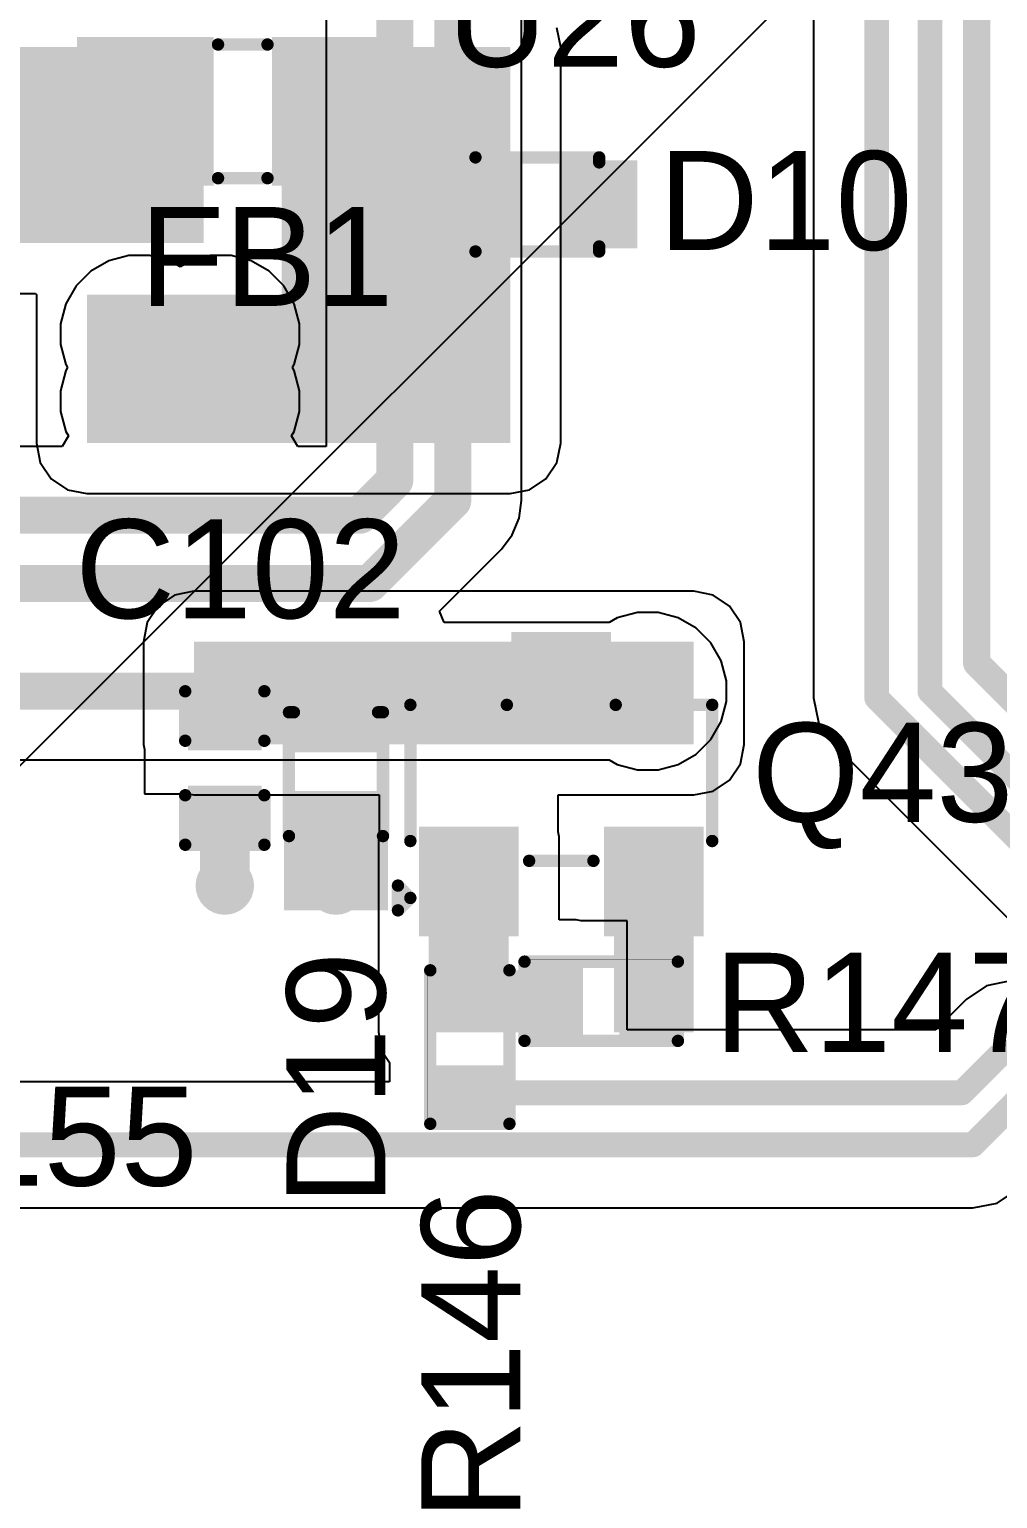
# Model space of a CAD drawing. Header units: millimetres. Extents: x 0 to 214, y 0 to 214.
# Drawn here: x 3.268 to 3.659, y 3.085 to 3.678 of the extents above; entities that cross this region are included whole.
import ezdxf

# ---------------------------------------------------------------- set-up
doc = ezdxf.new("R2010")
doc.units = ezdxf.units.MM
doc.header["$MEASUREMENT"] = 0
for name, color, linetype in [('BottomLayer', 5, 'Continuous'), ('BottomSolder', 6, 'Continuous'), ('TopLayer', 1, 'Continuous'), ('TopOverlay', 2, 'Continuous'), ('TopPaste', 8, 'Continuous'), ('TopSolder', 216, 'Continuous'), ('ViaHoleLayer', 16, 'Continuous')]:
    doc.layers.add(name, color=color, linetype=linetype)
doc.styles.add('Arial', font='', dxfattribs={"height": 0.2})
doc.styles.get('Arial').set_extended_font_data('Arial')

# ---------------------------------------------------------------- blocks, each defined once
blk = doc.blocks.new('I___0805_52')
at = {"layer": 'TopLayer'}
for points in [[(-0.06299, 0.02598), (-0.01575, 0.02598), (-0.01575, -0.02598), (-0.06299, -0.02598)], [(0.01575, 0.02598), (0.06299, 0.02598), (0.06299, -0.02598), (0.01575, -0.02598)]]:
    blk.add_hatch(color=1, dxfattribs=at).paths.add_polyline_path(points)
at = {"layer": 'TopPaste'}
for points in [[(-0.06299, 0.02598), (-0.01575, 0.02598), (-0.01575, -0.02598), (-0.06299, -0.02598)], [(0.01575, 0.02598), (0.06299, 0.02598), (0.06299, -0.02598), (0.01575, -0.02598)]]:
    blk.add_hatch(color=8, dxfattribs=at).paths.add_polyline_path(points)
at = {"layer": 'TopSolder'}
for points in [[(-0.06699, 0.02998), (-0.01175, 0.02998), (-0.01175, -0.02998), (-0.06699, -0.02998)], [(0.01175, 0.02998), (0.06699, 0.02998), (0.06699, -0.02998), (0.01175, -0.02998)]]:
    blk.add_hatch(color=216, dxfattribs=at).paths.add_polyline_path(points)
at = {"layer": 'TopOverlay', "const_width": 0.005}
for points in [[(-0.01, 0.027), (0.01, 0.027)], [(-0.01, -0.027), (0.01, -0.027)]]:
    blk.add_lwpolyline(points, dxfattribs=at)
at = {"layer": 'TopOverlay', "const_width": 0.0025}
for points in [[(-0.01125, 0.027, 1), (-0.00875, 0.027, 1)], [(0.00875, 0.027, 1), (0.01125, 0.027, 1)], [(-0.01125, -0.027, 1), (-0.00875, -0.027, 1)], [(0.00875, -0.027, 1), (0.01125, -0.027, 1)]]:
    blk.add_lwpolyline(points, format="xyb", close=True, dxfattribs=at)
blk = doc.blocks.new('SOD_523_59')
at = {"layer": 'TopLayer'}
for points in [[(-0.03543, 0.01378), (-0.01181, 0.01378), (-0.01181, -0.01378), (-0.03543, -0.01378)], [(0.01181, 0.01378), (0.03543, 0.01378), (0.03543, -0.01378), (0.01181, -0.01378)]]:
    blk.add_hatch(color=1, dxfattribs=at).paths.add_polyline_path(points)
at = {"layer": 'TopOverlay'}
for points in [[(0.0262, 0.014), (0.0562, 0.014), (0.0562, 0.021), (0.0262, 0.021)], [(0.0372, -0.015), (0.0562, -0.015), (0.0562, 0.015), (0.0372, 0.015)], [(0.0262, -0.021), (0.0562, -0.021), (0.0562, -0.014), (0.0262, -0.014)]]:
    blk.add_hatch(color=2, dxfattribs=at).paths.add_polyline_path(points)
at = {"layer": 'TopPaste'}
for points in [[(-0.03543, 0.01378), (-0.01181, 0.01378), (-0.01181, -0.01378), (-0.03543, -0.01378)], [(0.01181, 0.01378), (0.03543, 0.01378), (0.03543, -0.01378), (0.01181, -0.01378)]]:
    blk.add_hatch(color=8, dxfattribs=at).paths.add_polyline_path(points)
at = {"layer": 'TopSolder'}
for points in [[(-0.03943, 0.01778), (-0.00781, 0.01778), (-0.00781, -0.01778), (-0.03943, -0.01778)], [(0.00781, 0.01778), (0.03943, 0.01778), (0.03943, -0.01778), (0.00781, -0.01778)]]:
    blk.add_hatch(color=216, dxfattribs=at).paths.add_polyline_path(points)
at = {"layer": 'TopOverlay', "const_width": 0.005}
for points in [[(0.026, 0.019), (-0.024, 0.019)], [(-0.024, 0.01897), (-0.024, 0.017)], [(-0.024, -0.017), (-0.024, -0.01897)], [(0.026, -0.019), (-0.024, -0.019)]]:
    blk.add_lwpolyline(points, dxfattribs=at)
at = {"layer": 'TopOverlay', "const_width": 0.0025}
for points in [[(-0.02525, 0.019, 1), (-0.02275, 0.019, 1)], [(-0.02525, 0.01897, 1), (-0.02275, 0.01897, 1)], [(-0.02525, 0.017, 1), (-0.02275, 0.017, 1)], [(0.02475, 0.019, 1), (0.02725, 0.019, 1)], [(-0.02525, -0.017, 1), (-0.02275, -0.017, 1)], [(-0.02525, -0.01897, 1), (-0.02275, -0.01897, 1)], [(-0.02525, -0.019, 1), (-0.02275, -0.019, 1)], [(0.02475, -0.019, 1), (0.02725, -0.019, 1)]]:
    blk.add_lwpolyline(points, format="xyb", close=True, dxfattribs=at)
blk = doc.blocks.new('R___0402_129')
at = {"layer": 'TopLayer'}
for points in [[(-0.0275, -0.0125), (-0.0275, 0.0125), (-0.0095, 0.0125), (-0.0095, -0.0125)], [(0.0095, -0.0125), (0.0095, 0.0125), (0.0275, 0.0125), (0.0275, -0.0125)]]:
    blk.add_hatch(color=1, dxfattribs=at).paths.add_polyline_path(points)
at = {"layer": 'TopPaste'}
for points in [[(-0.0275, -0.0125), (-0.0275, 0.0125), (-0.0095, 0.0125), (-0.0095, -0.0125)], [(0.0095, -0.0125), (0.0095, 0.0125), (0.0275, 0.0125), (0.0275, -0.0125)]]:
    blk.add_hatch(color=8, dxfattribs=at).paths.add_polyline_path(points)
at = {"layer": 'TopSolder'}
for points in [[(-0.02967, -0.01467), (-0.02967, 0.01467), (-0.00733, 0.01467), (-0.00733, -0.01467)], [(0.00733, -0.01467), (0.00733, 0.01467), (0.02967, 0.01467), (0.02967, -0.01467)]]:
    blk.add_hatch(color=216, dxfattribs=at).paths.add_polyline_path(points)
at = {"layer": 'TopOverlay'}
for points, const_width in [([(-0.031, 0.016), (-0.031, -0.016)], 0.005), ([(0.031, 0.016), (-0.031, 0.016)], 0.005), ([(0.031, 0.016), (0.031, -0.016)], 0.005), ([(0.031, -0.016), (-0.031, -0.016)], 0.005), ([(0.032, -0.017), (-0.032, -0.017)], 0.000127)]:
    blk.add_lwpolyline(points, dxfattribs=dict(at, const_width=const_width))
for points, const_width in [([(-0.03225, 0.016, 1), (-0.02975, 0.016, 1)], 0.0025), ([(-0.03225, 0.016, 1), (-0.02975, 0.016, 1)], 0.0025), ([(0.02975, 0.016, 1), (0.03225, 0.016, 1)], 0.0025), ([(0.02975, 0.016, 1), (0.03225, 0.016, 1)], 0.0025), ([(-0.03225, -0.016, 1), (-0.02975, -0.016, 1)], 0.0025), ([(-0.03225, -0.016, 1), (-0.02975, -0.016, 1)], 0.0025), ([(-0.03203, -0.017, 1), (-0.03197, -0.017, 1)], 0.0000635), ([(0.02975, -0.016, 1), (0.03225, -0.016, 1)], 0.0025), ([(0.02975, -0.016, 1), (0.03225, -0.016, 1)], 0.0025), ([(0.03197, -0.017, 1), (0.03203, -0.017, 1)], 0.0000635)]:
    blk.add_lwpolyline(points, format="xyb", close=True, dxfattribs=dict(at, const_width=const_width))
blk = doc.blocks.new('R___0402_130')
at = {"layer": 'TopLayer'}
for points in [[(-0.0275, -0.0125), (-0.0275, 0.0125), (-0.0095, 0.0125), (-0.0095, -0.0125)], [(0.0095, -0.0125), (0.0095, 0.0125), (0.0275, 0.0125), (0.0275, -0.0125)]]:
    blk.add_hatch(color=1, dxfattribs=at).paths.add_polyline_path(points)
at = {"layer": 'TopPaste'}
for points in [[(-0.0275, -0.0125), (-0.0275, 0.0125), (-0.0095, 0.0125), (-0.0095, -0.0125)], [(0.0095, -0.0125), (0.0095, 0.0125), (0.0275, 0.0125), (0.0275, -0.0125)]]:
    blk.add_hatch(color=8, dxfattribs=at).paths.add_polyline_path(points)
at = {"layer": 'TopSolder'}
for points in [[(-0.02967, -0.01467), (-0.02967, 0.01467), (-0.00733, 0.01467), (-0.00733, -0.01467)], [(0.00733, -0.01467), (0.00733, 0.01467), (0.02967, 0.01467), (0.02967, -0.01467)]]:
    blk.add_hatch(color=216, dxfattribs=at).paths.add_polyline_path(points)
at = {"layer": 'TopOverlay'}
for points, const_width in [([(0.031, 0.016), (-0.031, 0.016)], 0.005), ([(-0.031, -0.016), (-0.031, 0.016)], 0.005), ([(0.031, -0.016), (0.031, 0.016)], 0.005), ([(0.031, -0.016), (-0.031, -0.016)], 0.005), ([(0.032, -0.017), (-0.032, -0.017)], 0.000127)]:
    blk.add_lwpolyline(points, dxfattribs=dict(at, const_width=const_width))
for points, const_width in [([(-0.03225, 0.016, 1), (-0.02975, 0.016, 1)], 0.0025), ([(-0.03225, 0.016, 1), (-0.02975, 0.016, 1)], 0.0025), ([(0.02975, 0.016, 1), (0.03225, 0.016, 1)], 0.0025), ([(0.02975, 0.016, 1), (0.03225, 0.016, 1)], 0.0025), ([(-0.03225, -0.016, 1), (-0.02975, -0.016, 1)], 0.0025), ([(-0.03225, -0.016, 1), (-0.02975, -0.016, 1)], 0.0025), ([(-0.03203, -0.017, 1), (-0.03197, -0.017, 1)], 0.0000635), ([(0.02975, -0.016, 1), (0.03225, -0.016, 1)], 0.0025), ([(0.02975, -0.016, 1), (0.03225, -0.016, 1)], 0.0025), ([(0.03197, -0.017, 1), (0.03203, -0.017, 1)], 0.0000635)]:
    blk.add_lwpolyline(points, format="xyb", close=True, dxfattribs=dict(at, const_width=const_width))
blk = doc.blocks.new('SOT_23_153')
at = {"layer": 'TopLayer'}
for points in [[(-0.01614, 0.05748), (0.01614, 0.05748), (0.01614, 0.02126), (-0.01614, 0.02126)], [(-0.05354, -0.02126), (-0.02126, -0.02126), (-0.02126, -0.05748), (-0.05354, -0.05748)], [(0.02126, -0.02126), (0.05354, -0.02126), (0.05354, -0.05748), (0.02126, -0.05748)]]:
    blk.add_hatch(color=1, dxfattribs=at).paths.add_polyline_path(points)
at = {"layer": 'TopPaste'}
for points in [[(-0.01614, 0.05748), (0.01614, 0.05748), (0.01614, 0.02126), (-0.01614, 0.02126)], [(-0.05354, -0.02126), (-0.02126, -0.02126), (-0.02126, -0.05748), (-0.05354, -0.05748)], [(0.02126, -0.02126), (0.05354, -0.02126), (0.05354, -0.05748), (0.02126, -0.05748)]]:
    blk.add_hatch(color=8, dxfattribs=at).paths.add_polyline_path(points)
at = {"layer": 'TopSolder'}
for points in [[(-0.02014, 0.06148), (0.02014, 0.06148), (0.02014, 0.01726), (-0.02014, 0.01726)], [(-0.05754, -0.01726), (-0.01726, -0.01726), (-0.01726, -0.06148), (-0.05754, -0.06148)], [(0.01726, -0.01726), (0.05754, -0.01726), (0.05754, -0.06148), (0.01726, -0.06148)]]:
    blk.add_hatch(color=216, dxfattribs=at).paths.add_polyline_path(points)
at = {"layer": 'TopOverlay', "const_width": 0.005}
for points in [[(-0.061, 0.032), (-0.022, 0.032)], [(-0.061, -0.023), (-0.061, 0.032)], [(0.022, 0.032), (0.061, 0.032)], [(0.061, -0.023), (0.061, 0.032)], [(-0.013, -0.031), (0.013, -0.031)], [(-0.066, -0.051), (-0.066, -0.041)], [(-0.066, -0.041), (-0.061, -0.046)], [(-0.066, -0.051), (-0.061, -0.046)]]:
    blk.add_lwpolyline(points, dxfattribs=at)
at = {"layer": 'TopOverlay', "const_width": 0.0025}
for points in [[(-0.06225, 0.032, 1), (-0.05975, 0.032, 1)], [(-0.06225, 0.032, 1), (-0.05975, 0.032, 1)], [(-0.02325, 0.032, 1), (-0.02075, 0.032, 1)], [(0.02075, 0.032, 1), (0.02325, 0.032, 1)], [(0.05975, 0.032, 1), (0.06225, 0.032, 1)], [(0.05975, 0.032, 1), (0.06225, 0.032, 1)], [(-0.06225, -0.023, 1), (-0.05975, -0.023, 1)], [(0.05975, -0.023, 1), (0.06225, -0.023, 1)], [(-0.01425, -0.031, 1), (-0.01175, -0.031, 1)], [(0.01175, -0.031, 1), (0.01425, -0.031, 1)], [(-0.06725, -0.041, 1), (-0.06475, -0.041, 1)], [(-0.06725, -0.041, 1), (-0.06475, -0.041, 1)], [(-0.06225, -0.046, 1), (-0.05975, -0.046, 1)], [(-0.06225, -0.046, 1), (-0.05975, -0.046, 1)], [(-0.06725, -0.051, 1), (-0.06475, -0.051, 1)], [(-0.06725, -0.051, 1), (-0.06475, -0.051, 1)]]:
    blk.add_lwpolyline(points, format="xyb", close=True, dxfattribs=at)
blk = doc.blocks.new('SOD_523_166')
at = {"layer": 'TopLayer'}
for points in [[(-0.03543, 0.01378), (-0.01181, 0.01378), (-0.01181, -0.01378), (-0.03543, -0.01378)], [(0.01181, 0.01378), (0.03543, 0.01378), (0.03543, -0.01378), (0.01181, -0.01378)]]:
    blk.add_hatch(color=1, dxfattribs=at).paths.add_polyline_path(points)
at = {"layer": 'TopOverlay'}
for points in [[(0.026, 0.014), (0.056, 0.014), (0.056, 0.021), (0.026, 0.021)], [(0.037, -0.015), (0.056, -0.015), (0.056, 0.015), (0.037, 0.015)], [(0.026, -0.021), (0.056, -0.021), (0.056, -0.014), (0.026, -0.014)]]:
    blk.add_hatch(color=2, dxfattribs=at).paths.add_polyline_path(points)
at = {"layer": 'TopPaste'}
for points in [[(-0.03543, 0.01378), (-0.01181, 0.01378), (-0.01181, -0.01378), (-0.03543, -0.01378)], [(0.01181, 0.01378), (0.03543, 0.01378), (0.03543, -0.01378), (0.01181, -0.01378)]]:
    blk.add_hatch(color=8, dxfattribs=at).paths.add_polyline_path(points)
at = {"layer": 'TopSolder'}
for points in [[(-0.03943, 0.01778), (-0.00781, 0.01778), (-0.00781, -0.01778), (-0.03943, -0.01778)], [(0.00781, 0.01778), (0.03943, 0.01778), (0.03943, -0.01778), (0.00781, -0.01778)]]:
    blk.add_hatch(color=216, dxfattribs=at).paths.add_polyline_path(points)
at = {"layer": 'TopOverlay', "const_width": 0.005}
for points in [[(0.026, 0.019), (-0.024, 0.019)], [(-0.024, 0.017), (-0.024, 0.01897)], [(-0.024, -0.01897), (-0.024, -0.017)], [(0.026, -0.019), (-0.024, -0.019)]]:
    blk.add_lwpolyline(points, dxfattribs=at)
at = {"layer": 'TopOverlay', "const_width": 0.0025}
for points in [[(-0.02525, 0.019, 1), (-0.02275, 0.019, 1)], [(-0.02525, 0.01897, 1), (-0.02275, 0.01897, 1)], [(-0.02525, 0.017, 1), (-0.02275, 0.017, 1)], [(0.02475, 0.019, 1), (0.02725, 0.019, 1)], [(-0.02525, -0.017, 1), (-0.02275, -0.017, 1)], [(-0.02525, -0.01897, 1), (-0.02275, -0.01897, 1)], [(-0.02525, -0.019, 1), (-0.02275, -0.019, 1)], [(0.02475, -0.019, 1), (0.02725, -0.019, 1)]]:
    blk.add_lwpolyline(points, format="xyb", close=True, dxfattribs=at)
blk = doc.blocks.new('C___0402_173')
at = {"layer": 'TopLayer'}
for points in [[(-0.0275, -0.0125), (-0.0275, 0.0125), (-0.0095, 0.0125), (-0.0095, -0.0125)], [(0.0095, -0.0125), (0.0095, 0.0125), (0.0275, 0.0125), (0.0275, -0.0125)]]:
    blk.add_hatch(color=1, dxfattribs=at).paths.add_polyline_path(points)
at = {"layer": 'TopPaste'}
for points in [[(-0.0275, -0.0125), (-0.0275, 0.0125), (-0.0095, 0.0125), (-0.0095, -0.0125)], [(0.0095, -0.0125), (0.0095, 0.0125), (0.0275, 0.0125), (0.0275, -0.0125)]]:
    blk.add_hatch(color=8, dxfattribs=at).paths.add_polyline_path(points)
at = {"layer": 'TopSolder'}
for points in [[(-0.02986, -0.01486), (-0.02986, 0.01486), (-0.00714, 0.01486), (-0.00714, -0.01486)], [(0.00714, -0.01486), (0.00714, 0.01486), (0.02986, 0.01486), (0.02986, -0.01486)]]:
    blk.add_hatch(color=216, dxfattribs=at).paths.add_polyline_path(points)
at = {"layer": 'TopOverlay', "const_width": 0.005}
for points in [[(-0.031, 0.016), (-0.031, -0.016)], [(-0.031, 0.016), (-0.011, 0.016)], [(0.011, 0.016), (0.031, 0.016)], [(0.031, 0.016), (0.031, -0.016)], [(-0.031, -0.016), (-0.011, -0.016)], [(0.011, -0.016), (0.031, -0.016)]]:
    blk.add_lwpolyline(points, dxfattribs=at)
at = {"layer": 'TopOverlay', "const_width": 0.0025}
for points in [[(-0.03225, 0.016, 1), (-0.02975, 0.016, 1)], [(-0.03225, 0.016, 1), (-0.02975, 0.016, 1)], [(-0.01225, 0.016, 1), (-0.00975, 0.016, 1)], [(0.00975, 0.016, 1), (0.01225, 0.016, 1)], [(0.02975, 0.016, 1), (0.03225, 0.016, 1)], [(0.02975, 0.016, 1), (0.03225, 0.016, 1)], [(-0.03225, -0.016, 1), (-0.02975, -0.016, 1)], [(-0.03225, -0.016, 1), (-0.02975, -0.016, 1)], [(-0.01225, -0.016, 1), (-0.00975, -0.016, 1)], [(0.00975, -0.016, 1), (0.01225, -0.016, 1)], [(0.02975, -0.016, 1), (0.03225, -0.016, 1)], [(0.02975, -0.016, 1), (0.03225, -0.016, 1)]]:
    blk.add_lwpolyline(points, format="xyb", close=True, dxfattribs=at)

msp = doc.modelspace()

# ---------------------------------------------------------------- hatches: boundary and pattern name
at = {"layer": 'BottomLayer'}
h = msp.add_hatch(color=5, dxfattribs=at)
edge = h.paths.add_edge_path()
edge.add_arc((3.312, 3.555), 0.01181, 0, 360)
h = msp.add_hatch(color=5, dxfattribs=at)
edge = h.paths.add_edge_path()
edge.add_arc((3.345, 3.555), 0.01181, 0, 360)
h = msp.add_hatch(color=5, dxfattribs=at)
edge = h.paths.add_edge_path()
edge.add_arc((3.312, 3.528), 0.01181, 0, 360)
h = msp.add_hatch(color=5, dxfattribs=at)
edge = h.paths.add_edge_path()
edge.add_arc((3.345, 3.528), 0.01181, 0, 360)
h = msp.add_hatch(color=5, dxfattribs=at)
edge = h.paths.add_edge_path()
edge.add_arc((3.51753, 3.41078), 0.01181, 0, 360)
h = msp.add_hatch(color=5, dxfattribs=at)
edge = h.paths.add_edge_path()
edge.add_arc((3.3466, 3.33227), 0.01181, 0, 360)
h = msp.add_hatch(color=5, dxfattribs=at)
edge = h.paths.add_edge_path()
edge.add_arc((3.39154, 3.33227), 0.01181, 0, 360)
at = {"layer": 'TopLayer'}
for points in [[(2.84933, 3.63937), (3.30557, 3.63937), (3.30557, 3.67103), (2.84933, 3.67103)], [(3.09932, 3.59185), (3.33812, 3.59185), (3.33812, 3.67102), (3.09932, 3.67102)], [(3.36962, 3.51103), (3.462, 3.51103), (3.462, 3.67102), (3.36962, 3.67102)], [(3.29088, 3.51103), (3.45865, 3.51103), (3.45865, 3.57103), (3.29088, 3.57103)], [(3.3341, 3.38926), (3.53614, 3.38926), (3.53614, 3.43074), (3.3341, 3.43074)], [(3.42905, 3.27653), (3.46134, 3.27653), (3.46134, 3.352), (3.42905, 3.352)], [(3.50386, 3.27303), (3.53614, 3.27303), (3.53614, 3.352), (3.50386, 3.352)], [(3.42905, 3.27303), (3.48865, 3.27303), (3.48865, 3.29803), (3.42905, 3.29803)]]:
    msp.add_hatch(color=1, dxfattribs=at).paths.add_polyline_path(points)
h = msp.add_hatch(color=1, dxfattribs=at)
edge = h.paths.add_edge_path()
edge.add_arc((3.312, 3.555), 0.01181, 0, 360)
h = msp.add_hatch(color=1, dxfattribs=at)
edge = h.paths.add_edge_path()
edge.add_arc((3.345, 3.555), 0.01181, 0, 360)
h = msp.add_hatch(color=1, dxfattribs=at)
edge = h.paths.add_edge_path()
edge.add_arc((3.312, 3.528), 0.01181, 0, 360)
h = msp.add_hatch(color=1, dxfattribs=at)
edge = h.paths.add_edge_path()
edge.add_arc((3.345, 3.528), 0.01181, 0, 360)
h = msp.add_hatch(color=1, dxfattribs=at)
edge = h.paths.add_edge_path()
edge.add_arc((3.51753, 3.41078), 0.01181, 0, 360)
h = msp.add_hatch(color=1, dxfattribs=at)
edge = h.paths.add_edge_path()
edge.add_arc((3.3466, 3.33227), 0.01181, 0, 360)
h = msp.add_hatch(color=1, dxfattribs=at)
edge = h.paths.add_edge_path()
edge.add_arc((3.39154, 3.33227), 0.01181, 0, 360)
at = {"layer": 'ViaHoleLayer'}
h = msp.add_hatch(color=16, dxfattribs=at)
edge = h.paths.add_edge_path()
edge.add_arc((3.312, 3.555), 0.00591, 0, 360)
h = msp.add_hatch(color=16, dxfattribs=at)
edge = h.paths.add_edge_path()
edge.add_arc((3.345, 3.555), 0.00591, 0, 360)
h = msp.add_hatch(color=16, dxfattribs=at)
edge = h.paths.add_edge_path()
edge.add_arc((3.312, 3.528), 0.00591, 0, 360)
h = msp.add_hatch(color=16, dxfattribs=at)
edge = h.paths.add_edge_path()
edge.add_arc((3.345, 3.528), 0.00591, 0, 360)
h = msp.add_hatch(color=16, dxfattribs=at)
edge = h.paths.add_edge_path()
edge.add_arc((3.51753, 3.41078), 0.00591, 0, 360)
h = msp.add_hatch(color=16, dxfattribs=at)
edge = h.paths.add_edge_path()
edge.add_arc((3.3466, 3.33227), 0.00591, 0, 360)
h = msp.add_hatch(color=16, dxfattribs=at)
edge = h.paths.add_edge_path()
edge.add_arc((3.39154, 3.33227), 0.00591, 0, 360)

# ---------------------------------------------------------------- linework, layer by layer
at = {"layer": 'BottomLayer'}
for p, q in [((3.38755, 3.6938), (3.38755, 3.50963)), ((3.4665, 3.4878), (3.4665, 3.69647)), ((3.30781, 3.58681), (3.29972, 3.58464)), ((3.31619, 3.58681), (3.30781, 3.58681)), ((3.32428, 3.58464), (3.31619, 3.58681)), ((3.34081, 3.58681), (3.33272, 3.58464)), ((3.34919, 3.58681), (3.34081, 3.58681)), ((3.35728, 3.58464), (3.34919, 3.58681)), ((3.29247, 3.58046), (3.28655, 3.57453)), ((3.29972, 3.58464), (3.29247, 3.58046)), ((3.3285, 3.58221), (3.32428, 3.58464)), ((3.33272, 3.58464), (3.3285, 3.58221)), ((3.36453, 3.58046), (3.35728, 3.58464)), ((3.37046, 3.57453), (3.36453, 3.58046)), ((3.28655, 3.57453), (3.28236, 3.56728)), ((3.37464, 3.56728), (3.37046, 3.57453)), ((3.28236, 3.56728), (3.28019, 3.55919)), ((3.37681, 3.55919), (3.37464, 3.56728)), ((3.28019, 3.55919), (3.28019, 3.55081)), ((3.37681, 3.55081), (3.37681, 3.55919)), ((3.28019, 3.55081), (3.28236, 3.54272)), ((3.37464, 3.54272), (3.37681, 3.55081)), ((3.28236, 3.54028), (3.28019, 3.53219)), ((3.28236, 3.54272), (3.28306, 3.5415)), ((3.28306, 3.5415), (3.28236, 3.54028)), ((3.37394, 3.5415), (3.37464, 3.54272)), ((3.37464, 3.54028), (3.37394, 3.5415)), ((3.37681, 3.53219), (3.37464, 3.54028)), ((3.28019, 3.53219), (3.28019, 3.52381)), ((3.37681, 3.52381), (3.37681, 3.53219)), ((3.28019, 3.52381), (3.28236, 3.51572)), ((3.37464, 3.51572), (3.37681, 3.52381)), ((3.28337, 3.51396), (3.28087, 3.50963)), ((3.28236, 3.51572), (3.28337, 3.51396)), ((3.37363, 3.51396), (3.37464, 3.51572)), ((3.37613, 3.50963), (3.37363, 3.51396)), ((3.28087, 3.50963), (3.04942, 3.50963)), ((3.38755, 3.50963), (3.37613, 3.50963)), ((3.46556, 3.48062), (3.4665, 3.4878)), ((3.46278, 3.47394), (3.46556, 3.48062)), ((3.45838, 3.46819), (3.46278, 3.47394)), ((3.43332, 3.44314), (3.45838, 3.46819)), ((3.43524, 3.43852), (3.43332, 3.44314)), ((3.51334, 3.44259), (3.50525, 3.44042)), ((3.52172, 3.44259), (3.51334, 3.44259)), ((3.52981, 3.44042), (3.52172, 3.44259)), ((3.50195, 3.43852), (3.43524, 3.43852)), ((3.50525, 3.44042), (3.50195, 3.43852)), ((3.53706, 3.43623), (3.52981, 3.44042)), ((3.54298, 3.43031), (3.53706, 3.43623)), ((3.54717, 3.42306), (3.54298, 3.43031)), ((3.54934, 3.41497), (3.54717, 3.42306)), ((3.54934, 3.40659), (3.54934, 3.41497)), ((3.54717, 3.3985), (3.54934, 3.40659)), ((3.54298, 3.39125), (3.54717, 3.3985)), ((3.53706, 3.38532), (3.54298, 3.39125)), ((3.52981, 3.38114), (3.53706, 3.38532)), ((3.20113, 3.38304), (3.50195, 3.38304)), ((3.50195, 3.38304), (3.50525, 3.38114)), ((3.50525, 3.38114), (3.51334, 3.37897)), ((3.51334, 3.37897), (3.52172, 3.37897)), ((3.52172, 3.37897), (3.52981, 3.38114))]:
    msp.add_line(p, q, dxfattribs=at)
at = {"layer": 'BottomLayer', "const_width": 0.015}
for points in [[(3.41529, 3.49597), (3.41529, 3.70915)], [(3.43876, 3.4878), (3.43876, 3.70796)], [(3.40122, 3.48189), (3.41529, 3.49597)], [(3.40529, 3.45433), (3.43876, 3.4878)], [(3.03384, 3.48189), (3.40122, 3.48189)], [(3.08595, 3.45433), (3.40529, 3.45433)], [(2.90554, 3.41078), (3.51753, 3.41078)]]:
    msp.add_lwpolyline(points, dxfattribs=at)
at = {"layer": 'BottomLayer', "const_width": 0.0075}
for points in [[(3.41154, 3.49597, 1), (3.41904, 3.49597, 1)], [(3.41154, 3.49597, 1), (3.41904, 3.49597, 1)], [(3.43501, 3.4878, 1), (3.44251, 3.4878, 1)], [(3.43501, 3.4878, 1), (3.44251, 3.4878, 1)], [(3.39747, 3.48189, 1), (3.40497, 3.48189, 1)], [(3.39747, 3.48189, 1), (3.40497, 3.48189, 1)], [(3.40154, 3.45433, 1), (3.40904, 3.45433, 1)], [(3.40154, 3.45433, 1), (3.40904, 3.45433, 1)], [(3.51378, 3.41078, 1), (3.52128, 3.41078, 1)]]:
    msp.add_lwpolyline(points, format="xyb", close=True, dxfattribs=at)
at = {"layer": 'BottomSolder'}
msp.add_line((0.01331, 0.13315), (214.05121, 213.98292), dxfattribs=at)
at = {"layer": 'TopLayer'}
for p, q in [((3.5846, 3.78259), (3.5846, 3.40807)), ((3.48239, 3.67102), (3.48084, 3.67882)), ((3.48239, 3.51103), (3.48239, 3.67102)), ((3.09932, 3.57145), (3.27014, 3.57145)), ((3.27014, 3.57145), (3.27048, 3.57103)), ((3.27048, 3.57103), (3.27048, 3.51103)), ((3.27048, 3.51103), (3.27204, 3.50323)), ((3.48084, 3.50323), (3.48239, 3.51103)), ((3.27204, 3.50323), (3.27646, 3.49662)), ((3.47642, 3.49662), (3.48084, 3.50323)), ((3.27646, 3.49662), (3.28307, 3.49219)), ((3.4698, 3.49219), (3.47642, 3.49662)), ((3.28307, 3.49219), (3.29088, 3.49064)), ((3.29088, 3.49064), (3.462, 3.49064)), ((3.462, 3.49064), (3.4698, 3.49219)), ((3.32629, 3.44958), (3.31968, 3.44516)), ((3.3341, 3.45113), (3.32629, 3.44958)), ((3.53614, 3.45113), (3.3341, 3.45113)), ((3.54395, 3.44958), (3.53614, 3.45113)), ((3.55056, 3.44516), (3.54395, 3.44958)), ((3.31968, 3.44516), (3.31526, 3.43854)), ((3.55498, 3.43854), (3.55056, 3.44516)), ((3.31526, 3.43854), (3.31371, 3.43074)), ((3.55653, 3.43074), (3.55498, 3.43854)), ((3.31371, 3.43074), (3.31371, 3.38926)), ((3.55653, 3.38926), (3.55653, 3.43074)), ((3.5846, 3.40807), (3.58654, 3.39832)), ((3.58654, 3.39832), (3.59206, 3.39005)), ((3.31371, 3.38926), (3.3141, 3.38729)), ((3.55498, 3.38146), (3.55653, 3.38926)), ((3.59206, 3.39005), (3.66533, 3.31679)), ((3.3141, 3.38729), (3.3141, 3.36926)), ((3.55056, 3.37484), (3.55498, 3.38146)), ((3.54395, 3.37042), (3.55056, 3.37484)), ((3.3141, 3.36926), (3.33213, 3.36926)), ((3.33213, 3.36926), (3.3341, 3.36887)), ((3.3341, 3.36887), (3.40906, 3.36887)), ((3.40906, 3.36887), (3.40906, 3.35397)), ((3.48134, 3.35397), (3.48134, 3.36887)), ((3.48134, 3.36887), (3.53614, 3.36887)), ((3.53614, 3.36887), (3.54395, 3.37042)), ((3.40906, 3.35397), (3.40866, 3.352)), ((3.48173, 3.352), (3.48134, 3.35397)), ((3.40866, 3.352), (3.40866, 3.29803)), ((3.48173, 3.31843), (3.48173, 3.352)), ((3.48865, 3.31843), (3.48173, 3.31843)), ((3.49062, 3.31803), (3.48865, 3.31843)), ((3.50924, 3.31803), (3.49062, 3.31803)), ((3.50924, 3.27402), (3.50924, 3.31803)), ((3.40866, 3.29803), (3.40866, 3.27303)), ((3.65445, 3.29179), (3.64618, 3.28626)), ((3.6642, 3.29373), (3.65445, 3.29179)), ((3.64618, 3.28626), (3.63394, 3.27402)), ((3.40866, 3.27303), (3.41022, 3.26523)), ((3.63394, 3.27402), (3.50924, 3.27402)), ((3.41022, 3.26523), (3.41315, 3.26083)), ((3.41315, 3.26083), (3.41315, 3.25302)), ((3.41315, 3.25302), (3.23309, 3.25302)), ((3.65871, 3.20399), (3.66698, 3.20951)), ((3.1887, 3.20204), (3.64896, 3.20204)), ((3.64896, 3.20204), (3.65871, 3.20399))]:
    msp.add_line(p, q, dxfattribs=at)
for points, const_width in [([(3.6505, 3.42209), (3.6505, 4.35891)], 0.011), ([(3.63158, 3.41062), (3.63158, 3.80304)], 0.01), ([(3.61009, 3.40807), (3.61009, 3.79315)], 0.01), ([(3.6505, 3.42209), (3.70271, 3.36988)], 0.011), ([(3.61009, 3.40807), (3.68335, 3.33481)], 0.01), ([(3.63158, 3.41062), (3.68982, 3.35238)], 0.01), ([(3.3466, 3.33227), (3.3466, 3.35675)], 0.02), ([(3.39154, 3.33227), (3.39154, 3.35013)], 0.02), ([(3.6445, 3.24853), (3.6642, 3.26824)], 0.01), ([(3.44565, 3.24853), (3.6445, 3.24853)], 0.01), ([(3.64896, 3.22753), (3.67099, 3.24957)], 0.01), ([(3.1887, 3.22753), (3.64896, 3.22753)], 0.01)]:
    msp.add_lwpolyline(points, dxfattribs=dict(at, const_width=const_width))
for points, const_width in [([(3.64775, 3.42209, 1), (3.65325, 3.42209, 1)], 0.0055), ([(3.64775, 3.42209, 1), (3.65325, 3.42209, 1)], 0.0055), ([(3.60759, 3.40807, 1), (3.61259, 3.40807, 1)], 0.005), ([(3.60759, 3.40807, 1), (3.61259, 3.40807, 1)], 0.005), ([(3.62908, 3.41062, 1), (3.63408, 3.41062, 1)], 0.005), ([(3.62908, 3.41062, 1), (3.63408, 3.41062, 1)], 0.005), ([(3.3416, 3.35675, 1), (3.3516, 3.35675, 1)], 0.01), ([(3.38654, 3.35013, 1), (3.39654, 3.35013, 1)], 0.01), ([(3.3416, 3.33227, 1), (3.3516, 3.33227, 1)], 0.01), ([(3.38654, 3.33227, 1), (3.39654, 3.33227, 1)], 0.01), ([(3.44315, 3.24853, 1), (3.44815, 3.24853, 1)], 0.005), ([(3.642, 3.24853, 1), (3.647, 3.24853, 1)], 0.005), ([(3.642, 3.24853, 1), (3.647, 3.24853, 1)], 0.005), ([(3.64646, 3.22753, 1), (3.65146, 3.22753, 1)], 0.005), ([(3.64646, 3.22753, 1), (3.65146, 3.22753, 1)], 0.005)]:
    msp.add_lwpolyline(points, format="xyb", close=True, dxfattribs=dict(at, const_width=const_width))
at = {"layer": 'TopSolder'}
msp.add_line((0.01331, 0.13315), (214.05121, 213.98292), dxfattribs=at)

# ---------------------------------------------------------------- block references
for name, p in [('I___0805_52', (3.35387, 3.64503)), ('SOT_23_153', (3.4826, 3.37326))]:
    msp.add_blockref(name, p)
for name, p, rotation in [('SOD_523_59', (3.47392, 3.60742), 180), ('C___0402_173', (3.3466, 3.37976), 90), ('SOD_523_166', (3.39154, 3.37826), 270), ('R___0402_130', (3.44565, 3.26703), 270), ('R___0402_129', (3.49874, 3.28553), 180)]:
    msp.add_blockref(name, p, dxfattribs=dict(rotation=rotation))

# ---------------------------------------------------------------- texts
at = {"layer": 'TopOverlay', "style": 'Arial'}
for s, p in [('U26', (3.43652, 3.66302)), ('D10', (3.52202, 3.58901)), ('FB1', (3.31222, 3.56643)), ('C102', (3.28614, 3.44024)), ('Q43', (3.55968, 3.35801)), ('R147', (3.5445, 3.2651)), ('R155', (3.20202, 3.21101))]:
    msp.add_text(s, height=0.04, dxfattribs=at).set_placement(p)
for s, p in [('D19', (3.41154, 3.20302)), ('R146', (3.46599, 3.07602))]:
    msp.add_text(s, height=0.04, rotation=90, dxfattribs=at).set_placement(p)

doc.saveas('drawing.dxf')
